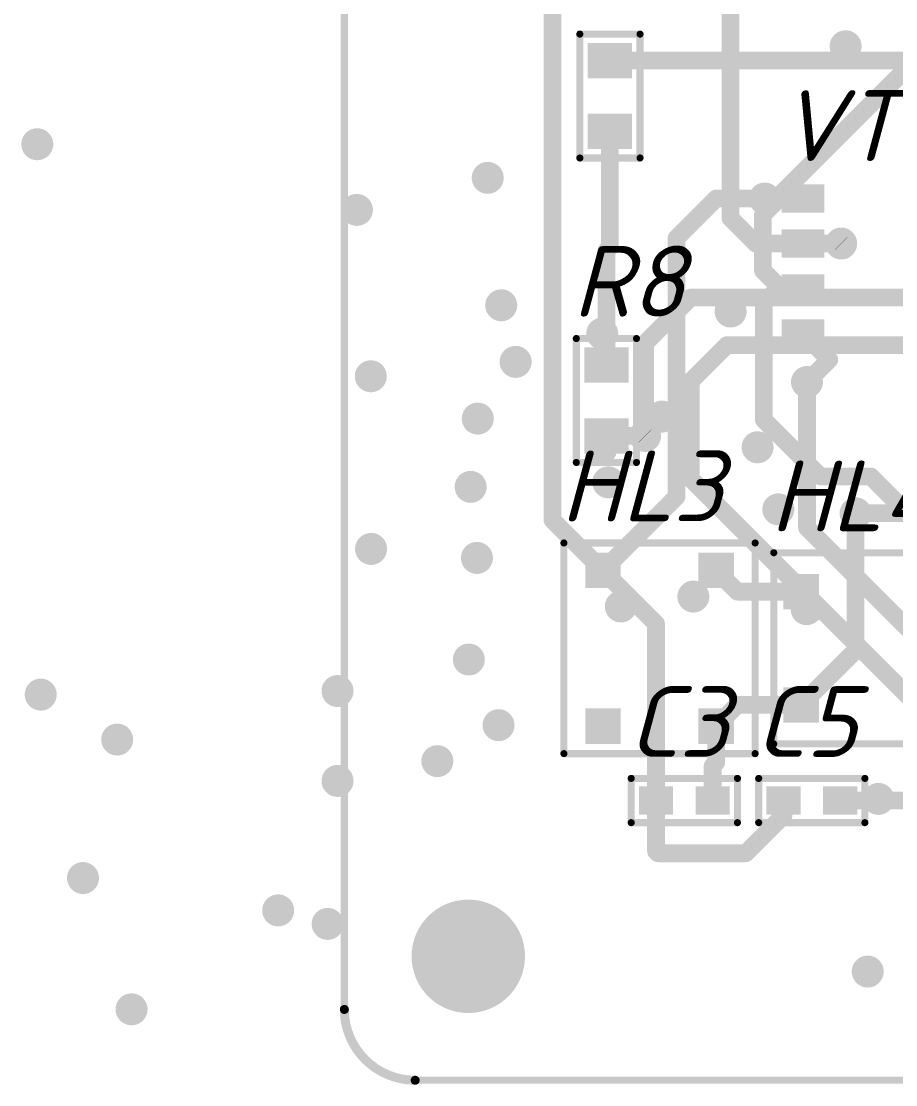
# Model space of a CAD drawing. Header units: millimetres. Extents: x -963 to 6553, y -1367 to 496.
# Drawn here: x -100.23 to -75.54, y 24.99 to 55.03 of the extents above; entities that cross this region are included whole.
import ezdxf

# ---------------------------------------------------------------- set-up
doc = ezdxf.new("R2010")
doc.units = ezdxf.units.MM
doc.header["$LTSCALE"] = 0.5
doc.layers.get('0').update_dxf_attribs({"lineweight": 60})
for name, color, linetype in [('BottomLayer', 5, 'Continuous'), ('MultiLayer', 9, 'Continuous'), ('TopLayer', 1, 'Continuous'), ('TopOverlay', 2, 'Continuous'), ('TopPaste', 8, 'Continuous'), ('ViaHoleLayer', 16, 'Continuous')]:
    doc.layers.add(name, color=color, linetype=linetype)
doc.layers.add('BottomSolder', color=6, linetype='Continuous', plot=False)
doc.styles.get("Standard").update_dxf_attribs({"font": 'isocpeui.ttf', "width": 0.9})

# ---------------------------------------------------------------- blocks, each defined once
blk = doc.blocks.new('C0603_4')
at = {"layer": 'TopLayer'}
for points in [[(-1.28248156, -0.40000682), (-0.31748476, -0.40000682), (-1.28248156, 0.39999158), (-0.31748476, 0.39999158)], [(0.31751524, -0.40000682), (1.28251204, -0.40000682), (0.31751524, 0.39999158), (1.28251204, 0.39999158)]]:
    blk.add_solid(points, dxfattribs=at)
at = {"layer": 'TopOverlay', "const_width": 0.1999996}
for points in [[(-1.50000716, 0.62498478), (1.49998684, 0.62498478)], [(-1.50000716, -0.62500002), (-1.50000716, 0.62498478)], [(1.49998684, -0.62500002), (1.49998684, 0.62498478)], [(-1.50000716, -0.62500002), (1.49998684, -0.62500002)]]:
    blk.add_lwpolyline(points, dxfattribs=at)
at = {"layer": 'TopOverlay', "const_width": 0.0999998}
for points in [[(-1.55000706, 0.62498478, 1), (-1.45000726, 0.62498478, 1)], [(-1.55000706, 0.62498478, 1), (-1.45000726, 0.62498478, 1)], [(1.44998694, 0.62498478, 1), (1.54998674, 0.62498478, 1)], [(1.44998694, 0.62498478, 1), (1.54998674, 0.62498478, 1)], [(-1.55000706, -0.62500002, 1), (-1.45000726, -0.62500002, 1)], [(-1.55000706, -0.62500002, 1), (-1.45000726, -0.62500002, 1)], [(1.44998694, -0.62500002, 1), (1.54998674, -0.62500002, 1)], [(1.44998694, -0.62500002, 1), (1.54998674, -0.62500002, 1)]]:
    blk.add_lwpolyline(points, format="xyb", close=True, dxfattribs=at)
at = {"layer": 'TopPaste'}
for points in [[(-1.28248156, -0.40000682), (-0.31748476, -0.40000682), (-1.28248156, 0.39999158), (-0.31748476, 0.39999158)], [(0.31751524, -0.40000682), (1.28251204, -0.40000682), (0.31751524, 0.39999158), (1.28251204, 0.39999158)]]:
    blk.add_solid(points, dxfattribs=at)
blk = doc.blocks.new('C0603_6')
at = {"layer": 'TopLayer'}
for points in [[(-1.28248918, -0.40000682), (-0.31749238, -0.40000682), (-1.28248918, 0.39999158), (-0.31749238, 0.39999158)], [(0.31750762, -0.40000682), (1.28250442, -0.40000682), (0.31750762, 0.39999158), (1.28250442, 0.39999158)]]:
    blk.add_solid(points, dxfattribs=at)
at = {"layer": 'TopOverlay', "const_width": 0.1999996}
for points in [[(-1.50001478, 0.62498478), (1.49997922, 0.62498478)], [(-1.50001478, -0.62500002), (-1.50001478, 0.62498478)], [(1.49997922, -0.62500002), (1.49997922, 0.62498478)], [(-1.50001478, -0.62500002), (1.49997922, -0.62500002)]]:
    blk.add_lwpolyline(points, dxfattribs=at)
at = {"layer": 'TopOverlay', "const_width": 0.0999998}
for points in [[(-1.55001468, 0.62498478, 1), (-1.45001488, 0.62498478, 1)], [(-1.55001468, 0.62498478, 1), (-1.45001488, 0.62498478, 1)], [(1.44997932, 0.62498478, 1), (1.54997912, 0.62498478, 1)], [(1.44997932, 0.62498478, 1), (1.54997912, 0.62498478, 1)], [(-1.55001468, -0.62500002, 1), (-1.45001488, -0.62500002, 1)], [(-1.55001468, -0.62500002, 1), (-1.45001488, -0.62500002, 1)], [(1.44997932, -0.62500002, 1), (1.54997912, -0.62500002, 1)], [(1.44997932, -0.62500002, 1), (1.54997912, -0.62500002, 1)]]:
    blk.add_lwpolyline(points, format="xyb", close=True, dxfattribs=at)
at = {"layer": 'TopPaste'}
for points in [[(-1.28248918, -0.40000682), (-0.31749238, -0.40000682), (-1.28248918, 0.39999158), (-0.31749238, 0.39999158)], [(0.31750762, -0.40000682), (1.28250442, -0.40000682), (0.31750762, 0.39999158), (1.28250442, 0.39999158)]]:
    blk.add_solid(points, dxfattribs=at)
blk = doc.blocks.new('HL_P4_12')
at = {"layer": 'TopLayer'}
for points in [[(-2.69998444, 2.10000596), (-2.69998444, 1.10000796), (-1.69998644, 2.10000596), (-1.69998644, 1.10000796)], [(1.70000676, 2.10000596), (1.70000676, 1.10000796), (2.70000476, 2.10000596), (2.70000476, 1.10000796)], [(-2.69998444, -1.09998764), (-2.69998444, -2.09998564), (-1.69998644, -1.09998764), (-1.69998644, -2.09998564)], [(1.70000676, -1.09998764), (1.70000676, -2.09998564), (2.70000476, -1.09998764), (2.70000476, -2.09998564)]]:
    blk.add_solid(points, dxfattribs=at)
at = {"layer": 'TopOverlay', "const_width": 0.1999996}
for points in [[(-2.97499024, 2.69997936), (-2.97499024, -2.70000984)], [(-2.97499024, 2.69997936), (2.97501056, 2.69997936)], [(2.97501056, 2.69997936), (2.97501056, -2.70000984)], [(-2.97499024, -2.70000984), (2.97501056, -2.70000984)]]:
    blk.add_lwpolyline(points, dxfattribs=at)
at = {"layer": 'TopOverlay', "const_width": 0.0999998}
for points in [[(-3.02499014, 2.69997936, 1), (-2.92499034, 2.69997936, 1)], [(-3.02499014, 2.69997936, 1), (-2.92499034, 2.69997936, 1)], [(2.92501066, 2.69997936, 1), (3.02501046, 2.69997936, 1)], [(2.92501066, 2.69997936, 1), (3.02501046, 2.69997936, 1)], [(-3.02499014, -2.70000984, 1), (-2.92499034, -2.70000984, 1)], [(-3.02499014, -2.70000984, 1), (-2.92499034, -2.70000984, 1)], [(2.92501066, -2.70000984, 1), (3.02501046, -2.70000984, 1)], [(2.92501066, -2.70000984, 1), (3.02501046, -2.70000984, 1)]]:
    blk.add_lwpolyline(points, format="xyb", close=True, dxfattribs=at)
at = {"layer": 'TopPaste'}
for points in [[(-2.69998444, 2.10000596), (-2.69998444, 1.10000796), (-1.69998644, 2.10000596), (-1.69998644, 1.10000796)], [(1.70000676, 2.10000596), (1.70000676, 1.10000796), (2.70000476, 2.10000596), (2.70000476, 1.10000796)], [(-2.69998444, -1.09998764), (-2.69998444, -2.09998564), (-1.69998644, -1.09998764), (-1.69998644, -2.09998564)], [(1.70000676, -1.09998764), (1.70000676, -2.09998564), (2.70000476, -1.09998764), (2.70000476, -2.09998564)]]:
    blk.add_solid(points, dxfattribs=at)
blk = doc.blocks.new('HL_P4_13')
at = {"layer": 'TopLayer'}
for points in [[(-2.70001746, 2.10000596), (-2.70001746, 1.10000796), (-1.70001946, 2.10000596), (-1.70001946, 1.10000796)], [(1.70002454, 2.10000596), (1.70002454, 1.10000796), (2.70002254, 2.10000596), (2.70002254, 1.10000796)], [(-2.70001746, -1.09998764), (-2.70001746, -2.09998564), (-1.70001946, -1.09998764), (-1.70001946, -2.09998564)], [(1.70002454, -1.09998764), (1.70002454, -2.09998564), (2.70002254, -1.09998764), (2.70002254, -2.09998564)]]:
    blk.add_solid(points, dxfattribs=at)
at = {"layer": 'TopOverlay', "const_width": 0.1999996}
for points in [[(-2.97502326, -2.70000984), (-2.97502326, 2.69997936)], [(-2.97502326, 2.69997936), (2.97497754, 2.69997936)], [(2.97497754, -2.70000984), (2.97497754, 2.69997936)], [(-2.97502326, -2.70000984), (2.97497754, -2.70000984)]]:
    blk.add_lwpolyline(points, dxfattribs=at)
at = {"layer": 'TopOverlay', "const_width": 0.0999998}
for points in [[(-3.02502316, 2.69997936, 1), (-2.92502336, 2.69997936, 1)], [(-3.02502316, 2.69997936, 1), (-2.92502336, 2.69997936, 1)], [(2.92497764, 2.69997936, 1), (3.02497744, 2.69997936, 1)], [(2.92497764, 2.69997936, 1), (3.02497744, 2.69997936, 1)], [(-3.02502316, -2.70000984, 1), (-2.92502336, -2.70000984, 1)], [(-3.02502316, -2.70000984, 1), (-2.92502336, -2.70000984, 1)], [(2.92497764, -2.70000984, 1), (3.02497744, -2.70000984, 1)], [(2.92497764, -2.70000984, 1), (3.02497744, -2.70000984, 1)]]:
    blk.add_lwpolyline(points, format="xyb", close=True, dxfattribs=at)
at = {"layer": 'TopPaste'}
for points in [[(-2.70001746, 2.10000596), (-2.70001746, 1.10000796), (-1.70001946, 2.10000596), (-1.70001946, 1.10000796)], [(1.70002454, 2.10000596), (1.70002454, 1.10000796), (2.70002254, 2.10000596), (2.70002254, 1.10000796)], [(-2.70001746, -1.09998764), (-2.70001746, -2.09998564), (-1.70001946, -1.09998764), (-1.70001946, -2.09998564)], [(1.70002454, -1.09998764), (1.70002454, -2.09998564), (2.70002254, -1.09998764), (2.70002254, -2.09998564)]]:
    blk.add_solid(points, dxfattribs=at)
blk = doc.blocks.new('R0805_21')
at = {"layer": 'TopLayer'}
for points in [[(-1.49997922, -0.62500764), (-0.4999812199999999, -0.62500764), (-1.49997922, 0.6249924), (-0.4999812199999999, 0.6249924)], [(0.5000167799999999, -0.62500764), (1.50001478, -0.62500764), (0.5000167799999999, 0.6249924), (1.50001478, 0.6249924)]]:
    blk.add_solid(points, dxfattribs=at)
at = {"layer": 'TopOverlay', "const_width": 0.1999996}
for points in [[(-1.74999142, 0.8499779799999999), (1.75002698, 0.8499779799999999)], [(-1.74999142, 0.8499779799999999), (-1.74999142, -0.84999322)], [(1.75002698, 0.8499779799999999), (1.75002698, -0.84999322)], [(-1.74999142, -0.84999322), (1.75002698, -0.84999322)]]:
    blk.add_lwpolyline(points, dxfattribs=at)
at = {"layer": 'TopOverlay', "const_width": 0.0999998}
for points in [[(-1.79999132, 0.8499779799999999, 1), (-1.69999152, 0.8499779799999999, 1)], [(-1.79999132, 0.8499779799999999, 1), (-1.69999152, 0.8499779799999999, 1)], [(1.70002708, 0.8499779799999999, 1), (1.80002688, 0.8499779799999999, 1)], [(1.70002708, 0.8499779799999999, 1), (1.80002688, 0.8499779799999999, 1)], [(-1.79999132, -0.84999322, 1), (-1.69999152, -0.84999322, 1)], [(-1.79999132, -0.84999322, 1), (-1.69999152, -0.84999322, 1)], [(1.70002708, -0.84999322, 1), (1.80002688, -0.84999322, 1)], [(1.70002708, -0.84999322, 1), (1.80002688, -0.84999322, 1)]]:
    blk.add_lwpolyline(points, format="xyb", close=True, dxfattribs=at)
at = {"layer": 'TopPaste'}
for points in [[(-1.49997922, -0.62500764), (-0.4999812199999999, -0.62500764), (-1.49997922, 0.6249924), (-0.4999812199999999, 0.6249924)], [(0.5000167799999999, -0.62500764), (1.50001478, -0.62500764), (0.5000167799999999, 0.6249924), (1.50001478, 0.6249924)]]:
    blk.add_solid(points, dxfattribs=at)
blk = doc.blocks.new('R0805_23')
at = {"layer": 'TopLayer'}
for points in [[(-1.49998176, -0.6249695399999999), (-0.49998376, -0.6249695399999999), (-1.49998176, 0.6250304999999999), (-0.49998376, 0.6250304999999999)], [(0.5000142399999999, -0.6249695399999999), (1.50001224, -0.6249695399999999), (0.5000142399999999, 0.6250304999999999), (1.50001224, 0.6250304999999999)]]:
    blk.add_solid(points, dxfattribs=at)
at = {"layer": 'TopOverlay', "const_width": 0.1999996}
for points in [[(-1.74999396, 0.85001608), (-1.74999396, -0.85000592)], [(-1.74999396, 0.85001608), (1.75002444, 0.85001608)], [(1.75002444, 0.85001608), (1.75002444, -0.85000592)], [(-1.74999396, -0.85000592), (1.75002444, -0.85000592)]]:
    blk.add_lwpolyline(points, dxfattribs=at)
at = {"layer": 'TopOverlay', "const_width": 0.0999998}
for points in [[(-1.79999386, 0.85001608, 1), (-1.69999406, 0.85001608, 1)], [(-1.79999386, 0.85001608, 1), (-1.69999406, 0.85001608, 1)], [(1.70002454, 0.85001608, 1), (1.80002434, 0.85001608, 1)], [(1.70002454, 0.85001608, 1), (1.80002434, 0.85001608, 1)], [(-1.79999386, -0.85000592, 1), (-1.69999406, -0.85000592, 1)], [(-1.79999386, -0.85000592, 1), (-1.69999406, -0.85000592, 1)], [(1.70002454, -0.85000592, 1), (1.80002434, -0.85000592, 1)], [(1.70002454, -0.85000592, 1), (1.80002434, -0.85000592, 1)]]:
    blk.add_lwpolyline(points, format="xyb", close=True, dxfattribs=at)
at = {"layer": 'TopPaste'}
for points in [[(-1.49998176, -0.6249695399999999), (-0.49998376, -0.6249695399999999), (-1.49998176, 0.6250304999999999), (-0.49998376, 0.6250304999999999)], [(0.5000142399999999, -0.6249695399999999), (1.50001224, -0.6249695399999999), (0.5000142399999999, 0.6250304999999999), (1.50001224, 0.6250304999999999)]]:
    blk.add_solid(points, dxfattribs=at)
blk = doc.blocks.new('SO_8_27')
at = {"layer": 'TopLayer'}
for points in [[(-2.30503984, 3.34998314), (-2.30503984, 2.14998554), (-1.50504144, 3.34998314), (-1.50504144, 2.14998554)], [(-1.03503984, 3.34998314), (-1.03503984, 2.14998554), (-0.23504144, 3.34998314), (-0.23504144, 2.14998554)], [(0.23496016, 3.34998314), (0.23496016, 2.14998554), (1.03495856, 3.34998314), (1.03495856, 2.14998554)], [(1.50496016, 3.34998314), (1.50496016, 2.14998554), (2.30495856, 3.34998314), (2.30495856, 2.14998554)], [(-2.30503984, -2.14998046), (-2.30503984, -3.34997806), (-1.50504144, -2.14998046), (-1.50504144, -3.34997806)], [(-1.03503984, -2.14998046), (-1.03503984, -3.34997806), (-0.23504144, -2.14998046), (-0.23504144, -3.34997806)], [(0.23496016, -2.14998046), (0.23496016, -3.34997806), (1.03495856, -2.14998046), (1.03495856, -3.34997806)], [(1.50496016, -2.14998046), (1.50496016, -3.34997806), (2.30495856, -2.14998046), (2.30495856, -3.34997806)]]:
    blk.add_solid(points, dxfattribs=at)
at = {"layer": 'TopPaste'}
for points in [[(-2.30503984, 3.34998314), (-2.30503984, 2.14998554), (-1.50504144, 3.34998314), (-1.50504144, 2.14998554)], [(-1.03503984, 3.34998314), (-1.03503984, 2.14998554), (-0.23504144, 3.34998314), (-0.23504144, 2.14998554)], [(0.23496016, 3.34998314), (0.23496016, 2.14998554), (1.03495856, 3.34998314), (1.03495856, 2.14998554)], [(1.50496016, 3.34998314), (1.50496016, 2.14998554), (2.30495856, 3.34998314), (2.30495856, 2.14998554)], [(-2.30503984, -2.14998046), (-2.30503984, -3.34997806), (-1.50504144, -2.14998046), (-1.50504144, -3.34997806)], [(-1.03503984, -2.14998046), (-1.03503984, -3.34997806), (-0.23504144, -2.14998046), (-0.23504144, -3.34997806)], [(0.23496016, -2.14998046), (0.23496016, -3.34997806), (1.03495856, -2.14998046), (1.03495856, -3.34997806)], [(1.50496016, -2.14998046), (1.50496016, -3.34997806), (2.30495856, -2.14998046), (2.30495856, -3.34997806)]]:
    blk.add_solid(points, dxfattribs=at)

msp = doc.modelspace()

# ---------------------------------------------------------------- linework, layer by layer
at = {"layer": 'BottomLayer', "const_width": 0.499999}
for points in [[(-80.20215917609121, 49.46712031473177), (-80.20215917609121, 67.47572031473177)], [(-78.90675917609121, 50.02592031473179), (-69.91515917609121, 59.01752031473177)], [(-79.2369591760912, 50.02592031473179), (-78.90675917609121, 50.02592031473179)], [(-80.20215917609121, 49.46712031473177), (-79.4909591760912, 48.75592031473178)], [(-79.4909591760912, 48.75592031473178), (-77.07795917609121, 48.75592031473178)], [(-82.6151591760912, 45.93652031473178), (-81.3197591760912, 47.23192031473178)], [(-81.3197591760912, 47.23192031473178), (-74.5544183760912, 47.23192031473178)], [(-82.6151591760912, 43.32032031473179), (-82.6151591760912, 45.93652031473178)], [(-81.3197591760912, 44.86972031473178), (-80.3037591760912, 45.88572031473177)], [(-80.3037591760912, 45.88572031473177), (-74.48715917609121, 45.88572031473177)], [(-81.3197591760912, 42.10112031473179), (-81.3197591760912, 44.86972031473178)], [(-78.0431591760912, 40.72952031473179), (-78.0431591760912, 44.84432031473179)], [(-81.3197591760912, 42.10112031473179), (-73.31875917609119, 34.10012031473178)], [(-76.6715591760912, 41.13592031473178), (-67.3920755760912, 41.13592031473178)], [(-78.0431591760912, 40.72952031473179), (-72.58215917609121, 35.26852031473177)]]:
    msp.add_lwpolyline(points, dxfattribs=at)
at = {"layer": 'BottomLayer'}
for points, const_width in [([(-79.4119600960912, 50.02592031473179, 1), (-79.0619582560912, 50.02592031473179, 1)], 0.3499993), ([(-79.36195765609119, 50.02592031473179, 1), (-79.11196069609122, 50.02592031473179, 1)], 0.2499995), ([(-79.0317576560912, 50.02592031473179, 1), (-78.7817606960912, 50.02592031473179, 1)], 0.2499995), ([(-79.0317576560912, 50.02592031473179, 1), (-78.7817606960912, 50.02592031473179, 1)], 0.2499995), ([(-80.3271576560912, 49.46712031473177, 1), (-80.0771606960912, 49.46712031473177, 1)], 0.2499995), ([(-80.3271576560912, 49.46712031473177, 1), (-80.0771606960912, 49.46712031473177, 1)], 0.2499995), ([(-79.61595765609121, 48.75592031473178, 1), (-79.36596069609121, 48.75592031473178, 1)], 0.2499995), ([(-79.61595765609121, 48.75592031473178, 1), (-79.36596069609121, 48.75592031473178, 1)], 0.2499995), ([(-77.25296009609121, 48.75592031473178, 1), (-76.90295825609121, 48.75592031473178, 1)], 0.3499993), ([(-77.2029576560912, 48.75592031473178, 1), (-76.9529606960912, 48.75592031473178, 1)], 0.2499995), ([(-81.44475765609121, 47.23192031473178, 1), (-81.19476069609121, 47.23192031473178, 1)], 0.2499995), ([(-81.44475765609121, 47.23192031473178, 1), (-81.19476069609121, 47.23192031473178, 1)], 0.2499995), ([(-82.74015765609121, 45.93652031473178, 1), (-82.49016069609121, 45.93652031473178, 1)], 0.2499995), ([(-82.74015765609121, 45.93652031473178, 1), (-82.49016069609121, 45.93652031473178, 1)], 0.2499995), ([(-80.4287576560912, 45.88572031473177, 1), (-80.17876069609122, 45.88572031473177, 1)], 0.2499995), ([(-80.4287576560912, 45.88572031473177, 1), (-80.17876069609122, 45.88572031473177, 1)], 0.2499995), ([(-81.44475765609121, 44.86972031473178, 1), (-81.19476069609121, 44.86972031473178, 1)], 0.2499995), ([(-81.44475765609121, 44.86972031473178, 1), (-81.19476069609121, 44.86972031473178, 1)], 0.2499995), ([(-78.2181600960912, 44.84432031473179, 1), (-77.86815825609119, 44.84432031473179, 1)], 0.3499993), ([(-78.16815765609121, 44.84432031473179, 1), (-77.9181606960912, 44.84432031473179, 1)], 0.2499995), ([(-82.7901600960912, 43.32032031473179, 1), (-82.4401582560912, 43.32032031473179, 1)], 0.3499993), ([(-82.74015765609121, 43.32032031473179, 1), (-82.49016069609121, 43.32032031473179, 1)], 0.2499995), ([(-81.44475765609121, 42.10112031473179, 1), (-81.19476069609121, 42.10112031473179, 1)], 0.2499995), ([(-81.44475765609121, 42.10112031473179, 1), (-81.19476069609121, 42.10112031473179, 1)], 0.2499995), ([(-76.8465600960912, 41.13592031473178, 1), (-76.49655825609119, 41.13592031473178, 1)], 0.3499993), ([(-76.79655765609121, 41.13592031473178, 1), (-76.5465606960912, 41.13592031473178, 1)], 0.2499995), ([(-78.16815765609121, 40.72952031473179, 1), (-77.9181606960912, 40.72952031473179, 1)], 0.2499995), ([(-78.16815765609121, 40.72952031473179, 1), (-77.9181606960912, 40.72952031473179, 1)], 0.2499995), ([(-88.35772833609121, 28.62152319473179, 1), (-86.8577313360912, 28.62152319473179, 1)], 1.49999954)]:
    msp.add_lwpolyline(points, format="xyb", close=True, dxfattribs=dict(at, const_width=const_width))
at = {"layer": 'BottomSolder'}
for points, const_width in [([(-77.17852301105034, 54.32784881413858, 1), (-76.72692117105032, 54.32784881413858, 1)], 0.4515993), ([(-100.0055538110503, 51.56031561413857, 1), (-99.55395197105034, 51.56031561413857, 1)], 0.4515993), ([(-87.28442101105034, 50.61035561413857, 1), (-86.83281917105035, 50.61035561413857, 1)], 0.4515993), ([(-79.46276009609122, 50.02592031473179, 1), (-79.01115825609119, 50.02592031473179, 1)], 0.4515993), ([(-90.97854621105034, 49.70504881413856, 1), (-90.52694437105032, 49.70504881413856, 1)], 0.4515993), ([(-77.3037600960912, 48.75592031473178, 1), (-76.8521582560912, 48.75592031473178, 1)], 0.4515993), ([(-86.90342101105034, 47.01036281413857, 1), (-86.45181917105035, 47.01036281413857, 1)], 0.4515993), ([(-80.42642101105034, 46.83484881413855, 1), (-79.97481917105034, 46.83484881413855, 1)], 0.4515993), ([(-84.05153441105034, 46.21036441413855, 1), (-83.59993257105035, 46.21036441413855, 1)], 0.4515993), ([(-86.49702101105032, 45.41244881413857, 1), (-86.04541917105033, 45.41244881413857, 1)], 0.4515993), ([(-90.58642101105033, 45.00604881413855, 1), (-90.13481917105034, 45.00604881413855, 1)], 0.4515993), ([(-78.2689600960912, 44.84432031473179, 1), (-77.81735825609121, 44.84432031473179, 1)], 0.4515993), ([(-87.56570061105035, 43.81036921413857, 1), (-87.11409877105032, 43.81036921413857, 1)], 0.4515993), ([(-82.36129141105033, 43.86751921413855, 1), (-81.90968957105034, 43.86751921413855, 1)], 0.4515993), ([(-82.84096009609121, 43.32032031473179, 1), (-82.38935825609121, 43.32032031473179, 1)], 0.4515993), ([(-84.08402101105034, 42.94864881413855, 1), (-83.63241917105034, 42.94864881413855, 1)], 0.4515993), ([(-79.66442101105034, 42.99944881413856, 1), (-79.21281917105034, 42.99944881413856, 1)], 0.4515993), ([(-83.87853501105033, 42.00884881413856, 1), (-83.42693317105034, 42.00884881413856, 1)], 0.4515993), ([(-87.76702101105033, 41.88184881413858, 1), (-87.31541917105034, 41.88184881413858, 1)], 0.4515993), ([(-79.07854461105032, 41.24684881413856, 1), (-78.62694277105032, 41.24684881413856, 1)], 0.4515993), ([(-76.8973600960912, 41.13592031473178, 1), (-76.44575825609121, 41.13592031473178, 1)], 0.4515993), ([(-90.57900421105032, 40.12924881413858, 1), (-90.12740237105032, 40.12924881413858, 1)], 0.4515993), ([(-87.58922101105034, 39.87524881413856, 1), (-87.13761917105035, 39.87524881413856, 1)], 0.4515993), ([(-81.47853981105033, 38.78304881413857, 1), (-81.02693797105033, 38.78304881413857, 1)], 0.4515993), ([(-83.52522101105032, 38.50364881413856, 1), (-83.07361917105032, 38.50364881413856, 1)], 0.4515993), ([(-78.27854621105033, 38.42744881413856, 1), (-77.82694437105033, 38.42744881413856, 1)], 0.4515993), ([(-87.81782101105034, 37.00504881413858, 1), (-87.36621917105032, 37.00504881413858, 1)], 0.4515993), ([(-99.90822101105033, 36.01444881413858, 1), (-99.45661917105033, 36.01444881413858, 1)], 0.4515993), ([(-91.52622101105032, 36.11533761413855, 1), (-91.07461917105033, 36.11533761413855, 1)], 0.4515993), ([(-86.97962101105034, 35.15100121413857, 1), (-86.52801917105035, 35.15100121413857, 1)], 0.4515993), ([(-97.74922101105034, 34.74444881413856, 1), (-97.29761917105034, 34.74444881413856, 1)], 0.4515993), ([(-88.70753221105034, 34.13484881413856, 1), (-88.25593037105034, 34.13484881413856, 1)], 0.4515993), ([(-91.52622101105032, 33.57604881413857, 1), (-91.07461917105033, 33.57604881413857, 1)], 0.4515993), ([(-76.25284541105034, 33.06804881413856, 1), (-75.80124357105032, 33.06804881413856, 1)], 0.4515993), ([(-98.71442101105032, 30.83284881413857, 1), (-98.26281917105032, 30.83284881413857, 1)], 0.4515993), ([(-93.20262101105033, 29.91844881413857, 1), (-92.75101917105033, 29.91844881413857, 1)], 0.4515993), ([(-88.4085283360912, 28.62152319473179, 1), (-86.8069313360912, 28.62152319473179, 1)], 1.60159954), ([(-91.80562101105033, 29.53744881413857, 1), (-91.35401917105034, 29.53744881413857, 1)], 0.4515993), ([(-76.55398781105032, 28.19124881413856, 1), (-76.10238597105032, 28.19124881413856, 1)], 0.4515993), ([(-97.34282101105032, 27.12444881413856, 1), (-96.89121917105032, 27.12444881413856, 1)], 0.4515993)]:
    msp.add_lwpolyline(points, format="xyb", close=True, dxfattribs=dict(at, const_width=const_width))
at = {"layer": 'MultiLayer', "const_width": 0.1999996}
for points in [[(-91.10773045609119, 27.12152365473179), (-91.10773045609119, 78.12152325473178)], [(-89.10772937609121, 25.12152257473178), (-38.10773231609122, 25.12152257473178)]]:
    msp.add_lwpolyline(points, dxfattribs=at)
at = {"layer": 'MultiLayer'}
for points, const_width in [([(-79.4119600960912, 50.02592031473179, 1), (-79.0619582560912, 50.02592031473179, 1)], 0.3499993), ([(-77.25296009609121, 48.75592031473178, 1), (-76.90295825609121, 48.75592031473178, 1)], 0.3499993), ([(-78.2181600960912, 44.84432031473179, 1), (-77.86815825609119, 44.84432031473179, 1)], 0.3499993), ([(-82.7901600960912, 43.32032031473179, 1), (-82.4401582560912, 43.32032031473179, 1)], 0.3499993), ([(-76.8465600960912, 41.13592031473178, 1), (-76.49655825609119, 41.13592031473178, 1)], 0.3499993), ([(-88.35772833609121, 28.62152319473179, 1), (-86.8577313360912, 28.62152319473179, 1)], 1.49999954), ([(-91.1712304560912, 27.12152365473179, 1), (-91.04423045609121, 27.12152365473179, 1)], 0.127), ([(-91.15773035609121, 27.12152365473179, 1), (-91.0577305560912, 27.12152365473179, 1)], 0.0999998), ([(-89.17122937609119, 25.12152257473178, 1), (-89.04422937609121, 25.12152257473178, 1)], 0.127), ([(-89.1577292760912, 25.12152257473178, 1), (-89.0577294760912, 25.12152257473178, 1)], 0.0999998)]:
    msp.add_lwpolyline(points, format="xyb", close=True, dxfattribs=dict(at, const_width=const_width))
at = {"layer": 'MultiLayer', "const_width": 0.254}
msp.add_lwpolyline([(-89.10772937609121, 25.12152257473178, -0.414213562373095), (-91.10773045609119, 27.12152365473179)], format="xyb", dxfattribs=at)
at = {"layer": 'TopLayer', "const_width": 0.499999}
for points in [[(-85.23135917609122, 40.94587751473179), (-85.23135917609122, 61.30352031473177)], [(-83.60774037609121, 53.92156911473177), (-75.0396599760912, 53.92156911473177)], [(-83.60774037609121, 48.65274551473178), (-83.60774037609121, 51.92157311473179)], [(-81.72615917609122, 48.90923471473178), (-80.6085591760912, 50.02683471473179)], [(-80.6085591760912, 50.02683471473179), (-79.2360447760912, 50.02683471473179)], [(-79.28775917609121, 49.56780591473179), (-78.82873037609122, 50.02683471473179)], [(-79.2369591760912, 50.02592031473179), (-79.2360447760912, 50.02683471473179)], [(-79.2360447760912, 50.02683471473179), (-78.82873037609122, 50.02683471473179)], [(-78.82873037609122, 50.02683471473179), (-78.1572559760912, 50.02683471473179)], [(-79.28775917609121, 47.99483471473178), (-79.28775917609121, 49.56780591473179)], [(-81.72615917609122, 41.60292471473178), (-81.72615917609122, 48.90923471473178)], [(-78.1572559760912, 48.75683471473178), (-77.07887357609121, 48.75683471473178)], [(-77.07887357609121, 48.75683471473178), (-77.07795917609121, 48.75592031473178)], [(-83.70776557609119, 48.55272031473177), (-83.60774037609121, 48.65274551473178)], [(-83.70776557609119, 45.32153551473178), (-83.70776557609119, 48.55272031473177)], [(-79.28775917609121, 47.99483471473178), (-78.7797591760912, 47.48683471473177)], [(-79.2623591760912, 47.07952031473178), (-78.8550447760912, 47.48683471473177)], [(-78.8550447760912, 47.48683471473177), (-78.7797591760912, 47.48683471473177)], [(-78.7797591760912, 47.48683471473177), (-78.1572559760912, 47.48683471473177)], [(-79.2623591760912, 43.77752031473179), (-79.2623591760912, 47.07952031473178)], [(-78.1572559760912, 46.21683471473179), (-77.41395037609121, 45.47352911473178)], [(-78.0431591760912, 44.84432031473179), (-77.41395037609121, 45.47352911473178)], [(-79.2623591760912, 43.77752031473179), (-77.6621591760912, 42.17732031473179)], [(-83.70776557609119, 43.32153951473177), (-82.6163783760912, 43.32153951473177)], [(-82.6163783760912, 43.32153951473177), (-82.6151591760912, 43.32032031473179)], [(-77.6621591760912, 42.17732031473179), (-76.23975917609121, 42.17732031473179)], [(-76.23975917609121, 42.17732031473179), (-73.80725197609121, 39.74481311473178)], [(-83.8072827760912, 39.52180111473177), (-81.72615917609122, 41.60292471473178)], [(-85.23135917609122, 40.94587751473179), (-83.8072827760912, 39.52180111473177)], [(-76.6715591760912, 37.25754351473179), (-76.6715591760912, 41.13592031473178)], [(-83.8072827760912, 39.52180111473177), (-82.3072603760912, 38.02177871473179)], [(-80.6072891760912, 39.52180111473177), (-80.00729037609119, 38.92180231473179)], [(-80.00729037609119, 38.92180231473179), (-78.2072939760912, 38.92180231473179)], [(-82.3072603760912, 33.02178871473177), (-82.3072603760912, 38.02177871473179)], [(-78.2072939760912, 35.72180871473179), (-76.6715591760912, 37.25754351473179)], [(-80.6072891760912, 35.12180991473178), (-80.00729037609119, 35.72180871473179)], [(-80.00729037609119, 35.72180871473179), (-78.2072939760912, 35.72180871473179)], [(-80.6072891760912, 34.09849471473177), (-80.6072891760912, 35.12180991473178)], [(-80.70726357609121, 33.99852031473179), (-80.6072891760912, 34.09849471473177)], [(-80.70726357609121, 33.02178871473177), (-80.70726357609121, 33.99852031473179)], [(-82.3072603760912, 31.58552031473178), (-82.3072603760912, 33.02178871473177)], [(-78.7072675760912, 32.60152031473177), (-78.7072675760912, 33.02178871473177)], [(-77.10727077609121, 33.02178871473177), (-73.95375917609121, 33.02178871473177)], [(-79.77777597609119, 31.53101191473178), (-78.7072675760912, 32.60152031473177)], [(-82.3072603760912, 31.58552031473178), (-82.25275197609119, 31.53101191473178)], [(-82.25275197609119, 31.53101191473178), (-79.77777597609119, 31.53101191473178)]]:
    msp.add_lwpolyline(points, dxfattribs=at)
at = {"layer": 'TopLayer'}
for points, const_width in [([(-83.7327388560912, 53.92156911473177, 1), (-83.4827418960912, 53.92156911473177, 1)], 0.2499995), ([(-83.7327388560912, 51.92157311473179, 1), (-83.4827418960912, 51.92157311473179, 1)], 0.2499995), ([(-80.7335576560912, 50.02683471473179, 1), (-80.48356069609122, 50.02683471473179, 1)], 0.2499995), ([(-80.7335576560912, 50.02683471473179, 1), (-80.48356069609122, 50.02683471473179, 1)], 0.2499995), ([(-79.4119600960912, 50.02592031473179, 1), (-79.0619582560912, 50.02592031473179, 1)], 0.3499993), ([(-79.36195765609119, 50.02592031473179, 1), (-79.11196069609122, 50.02592031473179, 1)], 0.2499995), ([(-79.3610432560912, 50.02683471473179, 1), (-79.11104629609122, 50.02683471473179, 1)], 0.2499995), ([(-79.3610432560912, 50.02683471473179, 1), (-79.11104629609122, 50.02683471473179, 1)], 0.2499995), ([(-79.3610432560912, 50.02683471473179, 1), (-79.11104629609122, 50.02683471473179, 1)], 0.2499995), ([(-78.9537288560912, 50.02683471473179, 1), (-78.7037318960912, 50.02683471473179, 1)], 0.2499995), ([(-78.9537288560912, 50.02683471473179, 1), (-78.7037318960912, 50.02683471473179, 1)], 0.2499995), ([(-78.9537288560912, 50.02683471473179, 1), (-78.7037318960912, 50.02683471473179, 1)], 0.2499995), ([(-78.28225445609121, 50.02683471473179, 1), (-78.0322574960912, 50.02683471473179, 1)], 0.2499995), ([(-79.4127576560912, 49.56780591473179, 1), (-79.1627606960912, 49.56780591473179, 1)], 0.2499995), ([(-79.4127576560912, 49.56780591473179, 1), (-79.1627606960912, 49.56780591473179, 1)], 0.2499995), ([(-81.8511576560912, 48.90923471473178, 1), (-81.6011606960912, 48.90923471473178, 1)], 0.2499995), ([(-81.8511576560912, 48.90923471473178, 1), (-81.6011606960912, 48.90923471473178, 1)], 0.2499995), ([(-78.28225445609121, 48.75683471473178, 1), (-78.0322574960912, 48.75683471473178, 1)], 0.2499995), ([(-77.25296009609121, 48.75592031473178, 1), (-76.90295825609121, 48.75592031473178, 1)], 0.3499993), ([(-77.2038720560912, 48.75683471473178, 1), (-76.9538750960912, 48.75683471473178, 1)], 0.2499995), ([(-77.2038720560912, 48.75683471473178, 1), (-76.9538750960912, 48.75683471473178, 1)], 0.2499995), ([(-77.2029576560912, 48.75592031473178, 1), (-76.9529606960912, 48.75592031473178, 1)], 0.2499995), ([(-83.83276405609121, 48.55272031473177, 1), (-83.5827670960912, 48.55272031473177, 1)], 0.2499995), ([(-83.83276405609121, 48.55272031473177, 1), (-83.5827670960912, 48.55272031473177, 1)], 0.2499995), ([(-83.7327388560912, 48.65274551473178, 1), (-83.4827418960912, 48.65274551473178, 1)], 0.2499995), ([(-83.7327388560912, 48.65274551473178, 1), (-83.4827418960912, 48.65274551473178, 1)], 0.2499995), ([(-79.4127576560912, 47.99483471473178, 1), (-79.1627606960912, 47.99483471473178, 1)], 0.2499995), ([(-79.4127576560912, 47.99483471473178, 1), (-79.1627606960912, 47.99483471473178, 1)], 0.2499995), ([(-78.9800432560912, 47.48683471473177, 1), (-78.73004629609122, 47.48683471473177, 1)], 0.2499995), ([(-78.9800432560912, 47.48683471473177, 1), (-78.73004629609122, 47.48683471473177, 1)], 0.2499995), ([(-78.90475765609119, 47.48683471473177, 1), (-78.65476069609122, 47.48683471473177, 1)], 0.2499995), ([(-78.90475765609119, 47.48683471473177, 1), (-78.65476069609122, 47.48683471473177, 1)], 0.2499995), ([(-78.90475765609119, 47.48683471473177, 1), (-78.65476069609122, 47.48683471473177, 1)], 0.2499995), ([(-78.28225445609121, 47.48683471473177, 1), (-78.0322574960912, 47.48683471473177, 1)], 0.2499995), ([(-79.38735765609121, 47.07952031473178, 1), (-79.1373606960912, 47.07952031473178, 1)], 0.2499995), ([(-79.38735765609121, 47.07952031473178, 1), (-79.1373606960912, 47.07952031473178, 1)], 0.2499995), ([(-78.28225445609121, 46.21683471473179, 1), (-78.0322574960912, 46.21683471473179, 1)], 0.2499995), ([(-77.5389488560912, 45.47352911473178, 1), (-77.28895189609119, 45.47352911473178, 1)], 0.2499995), ([(-77.5389488560912, 45.47352911473178, 1), (-77.28895189609119, 45.47352911473178, 1)], 0.2499995), ([(-83.83276405609121, 45.32153551473178, 1), (-83.5827670960912, 45.32153551473178, 1)], 0.2499995), ([(-78.2181600960912, 44.84432031473179, 1), (-77.86815825609119, 44.84432031473179, 1)], 0.3499993), ([(-78.16815765609121, 44.84432031473179, 1), (-77.9181606960912, 44.84432031473179, 1)], 0.2499995), ([(-79.38735765609121, 43.77752031473179, 1), (-79.1373606960912, 43.77752031473179, 1)], 0.2499995), ([(-79.38735765609121, 43.77752031473179, 1), (-79.1373606960912, 43.77752031473179, 1)], 0.2499995), ([(-83.83276405609121, 43.32153951473177, 1), (-83.5827670960912, 43.32153951473177, 1)], 0.2499995), ([(-82.7901600960912, 43.32032031473179, 1), (-82.4401582560912, 43.32032031473179, 1)], 0.3499993), ([(-82.7413768560912, 43.32153951473177, 1), (-82.49137989609122, 43.32153951473177, 1)], 0.2499995), ([(-82.7413768560912, 43.32153951473177, 1), (-82.49137989609122, 43.32153951473177, 1)], 0.2499995), ([(-82.74015765609121, 43.32032031473179, 1), (-82.49016069609121, 43.32032031473179, 1)], 0.2499995), ([(-77.78715765609121, 42.17732031473179, 1), (-77.5371606960912, 42.17732031473179, 1)], 0.2499995), ([(-77.78715765609121, 42.17732031473179, 1), (-77.5371606960912, 42.17732031473179, 1)], 0.2499995), ([(-76.3647576560912, 42.17732031473179, 1), (-76.1147606960912, 42.17732031473179, 1)], 0.2499995), ([(-76.3647576560912, 42.17732031473179, 1), (-76.1147606960912, 42.17732031473179, 1)], 0.2499995), ([(-81.8511576560912, 41.60292471473178, 1), (-81.6011606960912, 41.60292471473178, 1)], 0.2499995), ([(-81.8511576560912, 41.60292471473178, 1), (-81.6011606960912, 41.60292471473178, 1)], 0.2499995), ([(-76.8465600960912, 41.13592031473178, 1), (-76.49655825609119, 41.13592031473178, 1)], 0.3499993), ([(-85.3563576560912, 40.94587751473179, 1), (-85.1063606960912, 40.94587751473179, 1)], 0.2499995), ([(-85.3563576560912, 40.94587751473179, 1), (-85.1063606960912, 40.94587751473179, 1)], 0.2499995), ([(-76.79655765609121, 41.13592031473178, 1), (-76.5465606960912, 41.13592031473178, 1)], 0.2499995), ([(-83.93228125609122, 39.52180111473177, 1), (-83.68228429609121, 39.52180111473177, 1)], 0.2499995), ([(-83.93228125609122, 39.52180111473177, 1), (-83.68228429609121, 39.52180111473177, 1)], 0.2499995), ([(-83.93228125609122, 39.52180111473177, 1), (-83.68228429609121, 39.52180111473177, 1)], 0.2499995), ([(-80.73228765609122, 39.52180111473177, 1), (-80.48229069609121, 39.52180111473177, 1)], 0.2499995), ([(-80.13228885609121, 38.92180231473179, 1), (-79.8822918960912, 38.92180231473179, 1)], 0.2499995), ([(-80.13228885609121, 38.92180231473179, 1), (-79.8822918960912, 38.92180231473179, 1)], 0.2499995), ([(-78.33229245609121, 38.92180231473179, 1), (-78.0822954960912, 38.92180231473179, 1)], 0.2499995), ([(-82.43225885609121, 38.02177871473179, 1), (-82.1822618960912, 38.02177871473179, 1)], 0.2499995), ([(-82.43225885609121, 38.02177871473179, 1), (-82.1822618960912, 38.02177871473179, 1)], 0.2499995), ([(-76.79655765609121, 37.25754351473179, 1), (-76.5465606960912, 37.25754351473179, 1)], 0.2499995), ([(-76.79655765609121, 37.25754351473179, 1), (-76.5465606960912, 37.25754351473179, 1)], 0.2499995), ([(-80.13228885609121, 35.72180871473179, 1), (-79.8822918960912, 35.72180871473179, 1)], 0.2499995), ([(-80.13228885609121, 35.72180871473179, 1), (-79.8822918960912, 35.72180871473179, 1)], 0.2499995), ([(-78.33229245609121, 35.72180871473179, 1), (-78.0822954960912, 35.72180871473179, 1)], 0.2499995), ([(-78.33229245609121, 35.72180871473179, 1), (-78.0822954960912, 35.72180871473179, 1)], 0.2499995), ([(-80.73228765609122, 35.12180991473178, 1), (-80.48229069609121, 35.12180991473178, 1)], 0.2499995), ([(-80.73228765609122, 35.12180991473178, 1), (-80.48229069609121, 35.12180991473178, 1)], 0.2499995), ([(-80.8322620560912, 33.99852031473179, 1), (-80.58226509609119, 33.99852031473179, 1)], 0.2499995), ([(-80.8322620560912, 33.99852031473179, 1), (-80.58226509609119, 33.99852031473179, 1)], 0.2499995), ([(-80.73228765609122, 34.09849471473177, 1), (-80.48229069609121, 34.09849471473177, 1)], 0.2499995), ([(-80.73228765609122, 34.09849471473177, 1), (-80.48229069609121, 34.09849471473177, 1)], 0.2499995), ([(-82.43225885609121, 33.02178871473177, 1), (-82.1822618960912, 33.02178871473177, 1)], 0.2499995), ([(-82.43225885609121, 33.02178871473177, 1), (-82.1822618960912, 33.02178871473177, 1)], 0.2499995), ([(-80.8322620560912, 33.02178871473177, 1), (-80.58226509609119, 33.02178871473177, 1)], 0.2499995), ([(-78.83226605609121, 33.02178871473177, 1), (-78.58226909609121, 33.02178871473177, 1)], 0.2499995), ([(-77.2322692560912, 33.02178871473177, 1), (-76.9822722960912, 33.02178871473177, 1)], 0.2499995), ([(-78.83226605609121, 32.60152031473177, 1), (-78.58226909609121, 32.60152031473177, 1)], 0.2499995), ([(-78.83226605609121, 32.60152031473177, 1), (-78.58226909609121, 32.60152031473177, 1)], 0.2499995), ([(-82.43225885609121, 31.58552031473178, 1), (-82.1822618960912, 31.58552031473178, 1)], 0.2499995), ([(-82.43225885609121, 31.58552031473178, 1), (-82.1822618960912, 31.58552031473178, 1)], 0.2499995), ([(-82.3777504560912, 31.53101191473178, 1), (-82.1277534960912, 31.53101191473178, 1)], 0.2499995), ([(-82.3777504560912, 31.53101191473178, 1), (-82.1277534960912, 31.53101191473178, 1)], 0.2499995), ([(-79.90277445609121, 31.53101191473178, 1), (-79.6527774960912, 31.53101191473178, 1)], 0.2499995), ([(-79.90277445609121, 31.53101191473178, 1), (-79.6527774960912, 31.53101191473178, 1)], 0.2499995), ([(-88.35772833609121, 28.62152319473179, 1), (-86.8577313360912, 28.62152319473179, 1)], 1.49999954)]:
    msp.add_lwpolyline(points, format="xyb", close=True, dxfattribs=dict(at, const_width=const_width))
at = {"layer": 'ViaHoleLayer', "const_width": 0.1999996}
for points in [[(-79.33695897609121, 50.02592031473179, 1), (-79.1369593760912, 50.02592031473179, 1)], [(-77.17795897609119, 48.75592031473178, 1), (-76.9779593760912, 48.75592031473178, 1)], [(-78.1431589760912, 44.84432031473179, 1), (-77.94315937609122, 44.84432031473179, 1)], [(-82.7151589760912, 43.32032031473179, 1), (-82.51515937609119, 43.32032031473179, 1)], [(-76.7715589760912, 41.13592031473178, 1), (-76.57155937609122, 41.13592031473178, 1)]]:
    msp.add_lwpolyline(points, format="xyb", close=True, dxfattribs=at)

# ---------------------------------------------------------------- block references
for name, p, rotation in [('R0805_21', (-83.60773529609119, 52.92152285473179), 270), ('SO_8_27', (-75.40727671609122, 48.12179407473178), 270), ('R0805_23', (-83.7077350960912, 44.32152227473179), 90), ('HL_P4_12', (-82.2072758160912, 37.32179535473179), 90)]:
    msp.add_blockref(name, p, dxfattribs=dict(rotation=rotation))
for name, p in [('HL_P4_13', (-76.0072755160912, 37.32179535473179)), ('C0603_4', (-81.50727721609121, 33.02179633473179)), ('C0603_6', (-77.9072767960912, 33.02179633473179))]:
    msp.add_blockref(name, p)

# ---------------------------------------------------------------- texts
at = {"layer": 'TopOverlay'}
for s, p in [('VT2', (-78.8523599960912, 51.08792225473178)), ('R8', (-84.66575959609119, 46.69132195473179)), ('HL3', (-85.00275917609122, 40.90732031473178)), ('HL4', (-79.0845591760912, 40.6279203147318)), ('C3', (-83.09775917609122, 34.25252031473178)), ('C5', (-79.51635917609121, 34.25252031473178))]:
    msp.add_text(s, height=2.00000108, dxfattribs=at).set_placement(p)

doc.saveas('drawing.dxf')
